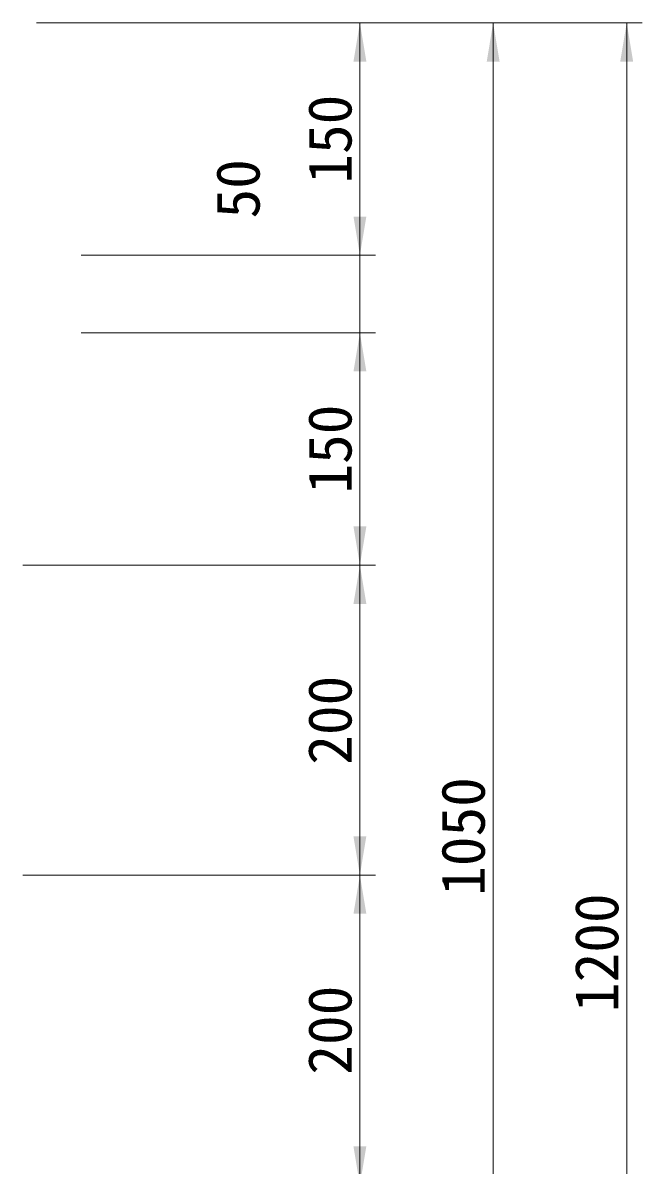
# Model space of a CAD drawing. Units: millimetres, scale not verified. Extents: x -6861 to 6861, y -3554 to 3095.
# Drawn here: x 3425 to 3825, y 384 to 1121 of the extents above; entities that cross this region are included whole.
import ezdxf
from ezdxf.enums import TextEntityAlignment as Align

# ---------------------------------------------------------------- set-up
doc = ezdxf.new("R2010")
doc.units = ezdxf.units.MM
doc.header["$LTSCALE"] = 20
doc.layers.add('0-6_寸法', color=1, linetype='Continuous', lineweight=18)
doc.styles.add('ＭＳ ゴシック', font='')
doc.styles.get('ＭＳ ゴシック').set_extended_font_data('MS Gothic')

msp = doc.modelspace()

# ---------------------------------------------------------------- linework, layer by layer
at = {"layer": '0-6_寸法'}
for p, q in [((3433.8, 1120.78), (3652.74, 1120.78)), ((3433.8, 1120.78), (3738.79, 1120.78)), ((3433.8, 1120.78), (3825.02, 1120.78)), ((3642.74, 30.78), (3642.74, 1120.78)), ((3728.79, 70.78), (3728.79, 1120.78)), ((3815.02, -79.22), (3815.02, 1120.78)), ((3462.64, 970.78), (3652.74, 970.78)), ((3462.8, 970.78), (3652.74, 970.78)), ((3462.8, 920.78), (3652.74, 920.78)), ((3462.8, 920.78), (3652.74, 920.78)), ((3425.06, 770.78), (3652.74, 770.78)), ((3425.06, 770.78), (3652.74, 770.78)), ((3425.06, 570.78), (3652.74, 570.78)), ((3425.06, 570.78), (3652.74, 570.78))]:
    msp.add_line(p, q, dxfattribs=at)
for points in [[(3638.57, 1095.78), (3642.74, 1120.78), (3646.9, 1095.78)], [(3724.63, 1095.78), (3728.79, 1120.78), (3732.96, 1095.78)], [(3810.85, 1095.78), (3815.02, 1120.78), (3819.18, 1095.78)], [(3638.57, 995.78), (3642.74, 970.78), (3646.9, 995.78)], [(3638.57, 995.78), (3642.74, 970.78), (3646.9, 995.78)], [(3638.57, 895.78), (3642.74, 920.78), (3646.9, 895.78)], [(3638.57, 895.78), (3642.74, 920.78), (3646.9, 895.78)], [(3638.57, 795.78), (3642.74, 770.78), (3646.9, 795.78)], [(3638.57, 745.78), (3642.74, 770.78), (3646.9, 745.78)], [(3638.57, 595.78), (3642.74, 570.78), (3646.9, 595.78)], [(3638.57, 545.78), (3642.74, 570.78), (3646.9, 545.78)], [(3638.57, 395.78), (3642.74, 370.78), (3646.9, 395.78)]]:
    msp.add_solid(points, dxfattribs=at)

# ---------------------------------------------------------------- texts
at = {"layer": '0-6_寸法', "style": 'ＭＳ ゴシック'}
for s, p in [('150', (3645.78, 1016.98)), ('50', (3586.43, 994.51)), ('150', (3645.78, 816.98)), ('200', (3645.78, 641.98)), ('1050', (3731.83, 557.38)), ('1200', (3818.06, 482.38)), ('200', (3645.78, 441.98))]:
    msp.add_text(s, height=28.15, rotation=90, dxfattribs=at).set_placement(p, align=Align.BOTTOM_LEFT)

doc.saveas('drawing.dxf')
